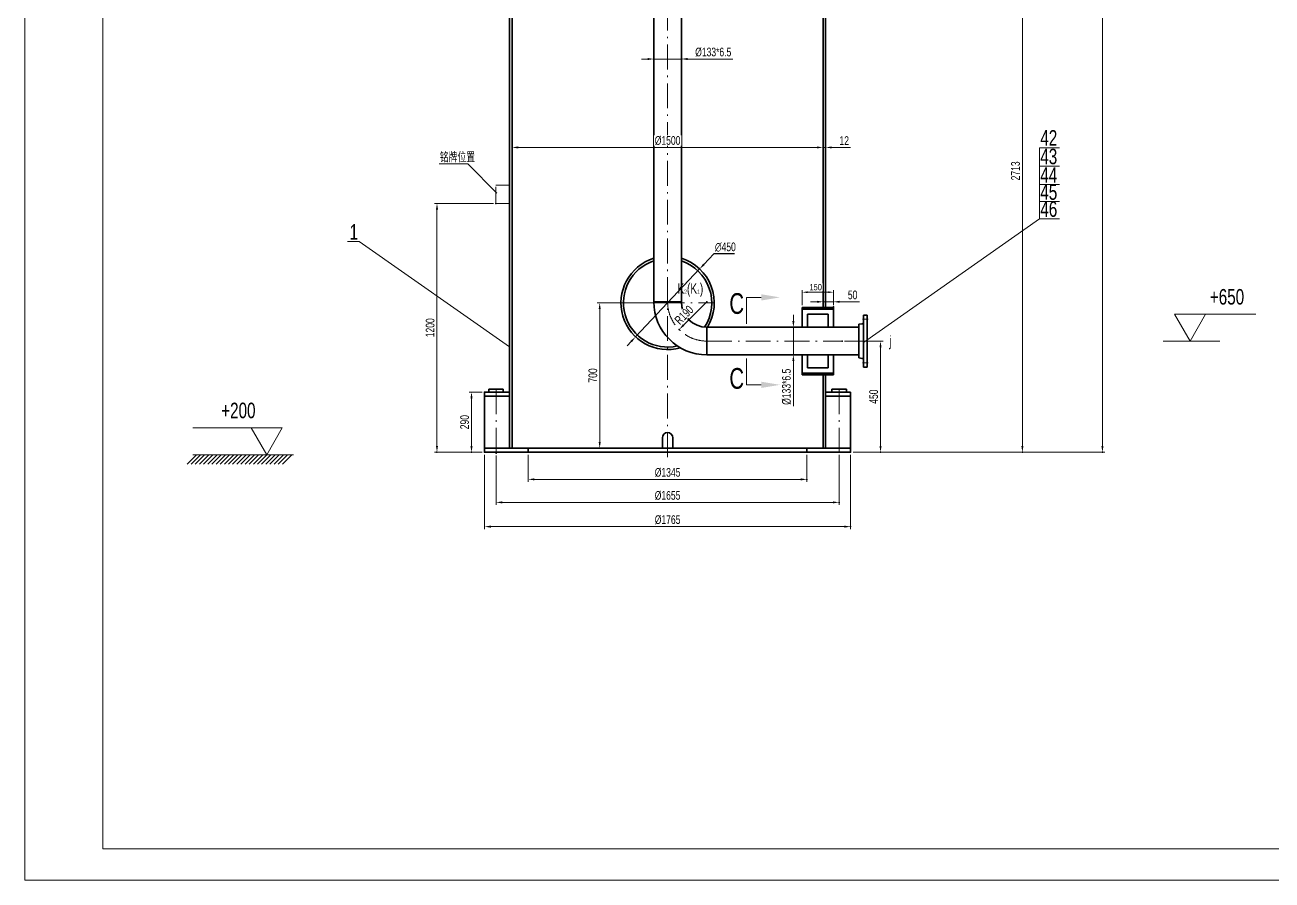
# Model space of a CAD drawing. Header units: millimetres. Extents: x 3739 to 16354, y -2005 to 15830.
# Drawn here: x 3739 to 9755, y -2005 to 2118 of the extents above; entities that cross this region are included whole.
import ezdxf

# ---------------------------------------------------------------- set-up
doc = ezdxf.new("R2010")
doc.units = ezdxf.units.MM
doc.header["$LTSCALE"] = 10
doc.linetypes.add('ACAD_ISO02W100', pattern=[11, 8, -3])
doc.linetypes.add('ACAD_ISO10W100', pattern=[18.7, 12, -3, 0.7, -3])
for name, color, linetype, lineweight in [('中心线', 1, 'ACAD_ISO10W100', 18), ('中粗线', 4, 'Continuous', 35), ('实线层', 2, 'Continuous', 35), ('标注', 7, 'Continuous', 18), ('细实线', 7, 'Continuous', 18), ('虚线', 6, 'ACAD_ISO02W100', 18)]:
    doc.layers.add(name, color=color, linetype=linetype, lineweight=lineweight)
doc.styles.add('HGCAD', font='HGCAD.SHX', dxfattribs={"width": 0.75, "bigfont": 'HZTXT.SHX'})
doc.dimstyles.new('HGCAD$0', dxfattribs={"dimtxt": 3.5, "dimasz": 2.5, "dimexe": 1, "dimexo": 1, "dimgap": 1, "dimtad": 1, "dimdec": 1, "dimdsep": 46, "dimtxsty": 'HGCAD', "dimcen": 0, "dimclrd": 130, "dimclre": 130, "dimclrt": 3, "dimadec": 1, "dimazin": 0, "dimtfac": 0.714286, "dimtmove": 0, "dimatfit": 1, "dimfxl": 0, "dimtzin": 0, "dimlwd": -1, "dimlwe": -1, "dimarcsym": 0})
doc.dimstyles.new('HGCAD$3', dxfattribs={"dimscale": 1.2, "dimtxt": 3.5, "dimasz": 2.5, "dimexe": 1, "dimexo": 1, "dimgap": 1, "dimtad": 1, "dimtoh": 1, "dimdec": 0, "dimdsep": 46, "dimtxsty": 'HGCAD', "dimcen": 0, "dimadec": 0, "dimazin": 0, "dimtfac": 1, "dimtmove": 0, "dimatfit": 0, "dimfxl": 0, "dimtolj": 1, "dimtzin": 0, "dimarcsym": 0})
doc.dimstyles.new('HGCAD$4', dxfattribs={"dimscale": 1.2, "dimtxt": 3.5, "dimasz": 2.5, "dimexe": 1, "dimexo": 1, "dimgap": 1, "dimtad": 1, "dimtoh": 1, "dimdec": 0, "dimdsep": 46, "dimtxsty": 'HGCAD', "dimcen": 0, "dimadec": 0, "dimazin": 0, "dimtfac": 1, "dimtofl": 0, "dimtmove": 0, "dimatfit": 0, "dimfxl": 0, "dimtolj": 1, "dimtzin": 0, "dimarcsym": 0})

# ---------------------------------------------------------------- blocks, each defined once
blk = doc.blocks.new('*D2')
at = {"color": 0, "ltscale": 15}
for p in [(6166.2, 57.9), (7511.2, 57.9), (7511.2, -73)]:
    blk.add_point(p, dxfattribs=at)
at = {"layer": '标注', "color": 130, "ltscale": 15}
for p, q in [((6166.2, 45.9), (6166.2, -85)), ((7511.2, 45.9), (7511.2, -85)), ((6196.2, -73), (7481.2, -73))]:
    blk.add_line(p, q, dxfattribs=at)
for points in [[(6196.2, -68), (6196.2, -78), (6166.2, -73)], [(7481.2, -68), (7481.2, -78), (7511.2, -73)]]:
    blk.add_solid(points, dxfattribs=at)
at = {"layer": '标注', "color": 3, "ltscale": 15, "insert": (6838.7, -40), "char_height": 42, "attachment_point": 5, "style": 'HGCAD', "bg_fill": 3, "box_fill_scale": 1.1, "bg_fill_color": 256, "bg_fill_true_color": 13158600, "bg_fill_transparency": 3277}
blk.add_mtext('%%C1345', dxfattribs=at)
blk = doc.blocks.new('*D3')
at = {"color": 0, "ltscale": 15}
for p in [(6011, 53.4), (7666.2, 57.9), (7666.2, -184)]:
    blk.add_point(p, dxfattribs=at)
at = {"layer": '标注', "color": 130, "ltscale": 15}
for p, q in [((6011, 41.4), (6011, -196)), ((7666.2, 45.9), (7666.2, -196)), ((6041, -184), (7636.2, -184))]:
    blk.add_line(p, q, dxfattribs=at)
for points in [[(6041, -179), (6041, -189), (6011, -184)], [(7636.2, -179), (7636.2, -189), (7666.2, -184)]]:
    blk.add_solid(points, dxfattribs=at)
at = {"layer": '标注', "color": 3, "ltscale": 15, "insert": (6838.6, -151), "char_height": 42, "attachment_point": 5, "style": 'HGCAD', "bg_fill": 3, "box_fill_scale": 1.1, "bg_fill_color": 256, "bg_fill_true_color": 13158600, "bg_fill_transparency": 2877}
blk.add_mtext('%%C1655', dxfattribs=at)
blk = doc.blocks.new('*D4')
at = {"layer": 'Defpoints', "color": 0, "ltscale": 15}
for p in [(6838.7, 777.9), (6511.2, 77.9), (6511.2, 77.9)]:
    blk.add_point(p, dxfattribs=at)
at = {"layer": '标注', "color": 130, "ltscale": 15}
for p, q in [((6826.7, 777.9), (6499.2, 777.9)), ((6511.2, 747.9), (6511.2, 107.9))]:
    blk.add_line(p, q, dxfattribs=at)
for points in [[(6506.2, 747.9), (6516.2, 747.9), (6511.2, 777.9)], [(6506.2, 107.9), (6516.2, 107.9), (6511.2, 77.9)]]:
    blk.add_solid(points, dxfattribs=at)
at = {"layer": '标注', "color": 3, "ltscale": 15, "insert": (6478.2, 427.9), "char_height": 42, "attachment_point": 5, "rotation": 90, "style": 'HGCAD', "bg_fill": 3, "box_fill_scale": 1.1, "bg_fill_color": 256, "bg_fill_true_color": 13158600, "bg_fill_transparency": 1662}
blk.add_mtext('700', dxfattribs=at)
blk = doc.blocks.new('*D5')
at = {"color": 0, "ltscale": 15}
for p in [(7680.4, 593.7), (7721.2, 57.9), (7865.9, 57.9)]:
    blk.add_point(p, dxfattribs=at)
at = {"layer": '标注', "color": 130, "ltscale": 15}
for p, q in [((7692.4, 593.7), (7877.9, 593.7)), ((7865.9, 563.7), (7865.9, 87.9)), ((7733.2, 57.9), (7877.9, 57.9))]:
    blk.add_line(p, q, dxfattribs=at)
for points in [[(7860.9, 563.7), (7870.9, 563.7), (7865.9, 593.7)], [(7860.9, 87.9), (7870.9, 87.9), (7865.9, 57.9)]]:
    blk.add_solid(points, dxfattribs=at)
at = {"layer": '标注', "color": 3, "ltscale": 15, "insert": (7832.9, 325.8), "char_height": 42, "attachment_point": 5, "rotation": 90, "style": 'HGCAD', "bg_fill": 3, "box_fill_scale": 1.1, "bg_fill_color": 256, "bg_fill_true_color": 13158600, "bg_fill_transparency": 1627}
blk.add_mtext('450', dxfattribs=at)
blk = doc.blocks.new('*D6')
at = {"color": 0, "ltscale": 15}
for p in [(7638.7, 783.1), (7588.7, 756.2), (7638.7, 758.2)]:
    blk.add_point(p, dxfattribs=at)
at = {"layer": '标注', "color": 130, "ltscale": 15}
for p, q in [((7558.7, 783.1), (7528.7, 783.1)), ((7588.7, 768.2), (7588.7, 795.1)), ((7588.7, 783.1), (7638.7, 783.1)), ((7638.7, 770.2), (7638.7, 795.1)), ((7668.7, 783.1), (7763.9, 783.1))]:
    blk.add_line(p, q, dxfattribs=at)
for points in [[(7558.7, 788.1), (7558.7, 778.1), (7588.7, 783.1)], [(7668.7, 788.1), (7668.7, 778.1), (7638.7, 783.1)]]:
    blk.add_solid(points, dxfattribs=at)
at = {"layer": '标注', "color": 3, "ltscale": 15, "insert": (7731.3, 816.1), "char_height": 42, "attachment_point": 5, "style": 'HGCAD', "bg_fill": 3, "box_fill_scale": 1.1, "bg_fill_color": 256, "bg_fill_true_color": 13158600, "bg_fill_transparency": 2487}
blk.add_mtext('50', dxfattribs=at)
blk = doc.blocks.new('HGCAD#HGTFTK~A0Z~HGCAD图框')
at = {"layer": '细实线', "color": 7}
blk.add_lwpolyline([(10, -10), (-831, -10), (-831, 1179), (10, 1179)], close=True, dxfattribs=at)
at = {"layer": '细实线', "color": 2}
blk.add_lwpolyline([(0, 0), (-806, 0), (-806, 1169), (0, 1169)], close=True, dxfattribs=at)
blk = doc.blocks.new('*D50')
at = {"color": 0, "ltscale": 15}
for p in [(6772.2, 1953.8), (6905.2, 1953.8), (6905.2, 1953.8)]:
    blk.add_point(p, dxfattribs=at)
at = {"layer": '标注', "color": 130, "ltscale": 15}
for p, q in [((6742.2, 1953.8), (6712.2, 1953.8)), ((6772.2, 1953.8), (6905.2, 1953.8)), ((6935.2, 1953.8), (7152.8, 1953.8))]:
    blk.add_line(p, q, dxfattribs=at)
for points in [[(6742.2, 1958.8), (6742.2, 1948.8), (6772.2, 1953.8)], [(6935.2, 1958.8), (6935.2, 1948.8), (6905.2, 1953.8)]]:
    blk.add_solid(points, dxfattribs=at)
at = {"layer": '标注', "color": 3, "ltscale": 15, "insert": (7059, 1986.8), "char_height": 42, "attachment_point": 5, "style": 'HGCAD', "bg_fill": 3, "box_fill_scale": 1.1, "bg_fill_color": 256, "bg_fill_true_color": 13158600, "bg_fill_transparency": 1147}
blk.add_mtext('%%c133*6.5', dxfattribs=at)
blk = doc.blocks.new('*D51')
at = {"layer": 'Defpoints', "color": 0, "ltscale": 15}
for p in [(6088.7, 1527.4), (7588.7, 1527.4), (7588.7, 1527.4)]:
    blk.add_point(p, dxfattribs=at)
at = {"layer": '标注', "color": 130, "ltscale": 15}
blk.add_line((6118.7, 1527.4), (7558.7, 1527.4), dxfattribs=at)
for points in [[(6118.7, 1532.4), (6118.7, 1522.4), (6088.7, 1527.4)], [(7558.7, 1532.4), (7558.7, 1522.4), (7588.7, 1527.4)]]:
    blk.add_solid(points, dxfattribs=at)
at = {"layer": '标注', "color": 3, "ltscale": 15, "insert": (6838.7, 1560.4), "char_height": 42, "attachment_point": 5, "style": 'HGCAD', "bg_fill": 3, "box_fill_scale": 1.1, "bg_fill_color": 256, "bg_fill_true_color": 13158600, "bg_fill_transparency": 1472}
blk.add_mtext('%%C1500', dxfattribs=at)
blk = doc.blocks.new('*D52')
at = {"color": 0, "ltscale": 15}
for p in [(7588.7, 1527.4), (7600.7, 1527.4), (7600.7, 1527)]:
    blk.add_point(p, dxfattribs=at)
at = {"layer": '标注', "color": 130, "ltscale": 15}
for p, q in [((7558.7, 1527.4), (7528.7, 1527.4)), ((7588.7, 1527.4), (7600.7, 1527.4)), ((7600.7, 1539), (7600.7, 1539.4)), ((7630.7, 1527.4), (7721.1, 1527.4))]:
    blk.add_line(p, q, dxfattribs=at)
for points in [[(7558.7, 1532.4), (7558.7, 1522.4), (7588.7, 1527.4)], [(7630.7, 1532.4), (7630.7, 1522.4), (7600.7, 1527.4)]]:
    blk.add_solid(points, dxfattribs=at)
at = {"layer": '标注', "color": 3, "ltscale": 15, "insert": (7690.9, 1560.4), "char_height": 42, "attachment_point": 5, "style": 'HGCAD', "bg_fill": 3, "box_fill_scale": 1.1, "bg_fill_color": 256, "bg_fill_true_color": 13158600, "bg_fill_transparency": 1187}
blk.add_mtext('12', dxfattribs=at)
blk = doc.blocks.new('*D53')
at = {"color": 0, "ltscale": 15}
blk.add_point((7028.7, 783.7), dxfattribs=at)
at = {"layer": '标注', "color": 130, "ltscale": 15}
blk.add_line((7028.7, 783.7), (6915.6, 670.5), dxfattribs=at)
blk.add_solid([(6912, 674.1), (6919.1, 667), (6894.4, 649.3)], dxfattribs=at)
at = {"layer": '标注', "color": 3, "ltscale": 15, "insert": (6918, 719.7), "char_height": 42, "attachment_point": 5, "rotation": 45, "style": 'HGCAD', "bg_fill": 3, "box_fill_scale": 1.1, "bg_fill_color": 256, "bg_fill_true_color": 13158600, "bg_fill_transparency": 3787}
blk.add_mtext('R190', dxfattribs=at)
at = {"color": 0, "ltscale": 15}
blk.add_point((6894.4, 649.3), dxfattribs=at)
blk = doc.blocks.new('*D54')
at = {"color": 0, "ltscale": 15}
for p in [(5956.2, 347.9), (5892.7, 57.9), (5956.2, 57.9)]:
    blk.add_point(p, dxfattribs=at)
at = {"layer": '标注', "color": 130, "ltscale": 15}
for p, q in [((5944.2, 347.9), (5880.7, 347.9)), ((5892.7, 317.9), (5892.7, 87.9)), ((5944.2, 57.9), (5880.7, 57.9))]:
    blk.add_line(p, q, dxfattribs=at)
for points in [[(5887.7, 317.9), (5897.7, 317.9), (5892.7, 347.9)], [(5887.7, 87.9), (5897.7, 87.9), (5892.7, 57.9)]]:
    blk.add_solid(points, dxfattribs=at)
at = {"layer": '标注', "color": 3, "ltscale": 15, "insert": (5859.7, 202.9), "char_height": 42, "attachment_point": 5, "rotation": 90, "style": 'HGCAD', "bg_fill": 3, "box_fill_scale": 1.1, "bg_fill_color": 256, "bg_fill_true_color": 13158600, "bg_fill_transparency": 1742}
blk.add_mtext('290', dxfattribs=at)
blk = doc.blocks.new('*D55')
at = {"color": 0, "ltscale": 15}
for p in [(6010.5, 1257.9), (5726.2, 57.9), (5956.2, 57.9)]:
    blk.add_point(p, dxfattribs=at)
at = {"layer": '标注', "color": 130, "ltscale": 15}
for p, q in [((5998.5, 1257.9), (5714.2, 1257.9)), ((5726.2, 1227.9), (5726.2, 87.9)), ((5944.2, 57.9), (5714.2, 57.9))]:
    blk.add_line(p, q, dxfattribs=at)
for points in [[(5721.2, 1227.9), (5731.2, 1227.9), (5726.2, 1257.9)], [(5721.2, 87.9), (5731.2, 87.9), (5726.2, 57.9)]]:
    blk.add_solid(points, dxfattribs=at)
at = {"layer": '标注', "color": 3, "ltscale": 15, "insert": (5693.2, 657.9), "char_height": 42, "attachment_point": 5, "rotation": 90, "style": 'HGCAD', "bg_fill": 3, "box_fill_scale": 1.1, "bg_fill_color": 256, "bg_fill_true_color": 13158600, "bg_fill_transparency": 2992}
blk.add_mtext('1200', dxfattribs=at)
blk = doc.blocks.new('*D56')
at = {"color": 0, "ltscale": 15}
for p in [(7302.2, 660.2), (7445.5, 527.2), (7445.5, 527.2)]:
    blk.add_point(p, dxfattribs=at)
at = {"layer": '标注', "color": 130, "ltscale": 15}
for p, q in [((7445.5, 690.2), (7445.5, 720.2)), ((7314.2, 660.2), (7457.5, 660.2)), ((7445.5, 660.2), (7445.5, 527.2)), ((7445.5, 497.2), (7445.5, 279.6))]:
    blk.add_line(p, q, dxfattribs=at)
for points in [[(7440.5, 690.2), (7450.5, 690.2), (7445.5, 660.2)], [(7440.5, 497.2), (7450.5, 497.2), (7445.5, 527.2)]]:
    blk.add_solid(points, dxfattribs=at)
at = {"layer": '标注', "color": 3, "ltscale": 15, "insert": (7412.5, 373.4), "char_height": 42, "attachment_point": 5, "rotation": 90, "style": 'HGCAD', "bg_fill": 3, "box_fill_scale": 1.1, "bg_fill_color": 256, "bg_fill_true_color": 13158600, "bg_fill_transparency": 1417}
blk.add_mtext('%%c133*6.5', dxfattribs=at)
blk = doc.blocks.new('*D69')
at = {"layer": 'Defpoints', "color": 0, "ltscale": 15}
for p in [(6993.1, 941.5), (6684.3, 614.2)]:
    blk.add_point(p, dxfattribs=at)
at = {"layer": '标注', "color": 0, "lineweight": -2, "ltscale": 15}
for p, q in [((7061.3, 1013.7), (7013.7, 963.3)), ((7161.7, 1013.7), (7061.3, 1013.7)), ((6684.3, 614.2), (6993.1, 941.5)), ((6663.7, 592.4), (6643.1, 570.6))]:
    blk.add_line(p, q, dxfattribs=at)
at = {"layer": '标注', "color": 0, "ltscale": 15}
for points in [[(7010.1, 966.8), (7017.4, 959.9), (6993.1, 941.5)], [(6660.1, 595.9), (6667.3, 589), (6684.3, 614.2)]]:
    blk.add_solid(points, dxfattribs=at)
at = {"layer": '标注', "color": 0, "ltscale": 15, "insert": (7117.5, 1046.7), "char_height": 42, "attachment_point": 5, "style": 'HGCAD', "bg_fill": 3, "box_fill_scale": 1.1, "bg_fill_color": 256, "bg_fill_true_color": 13158600, "bg_fill_transparency": 1922}
blk.add_mtext('\\A1;{\\C3;∅450}', dxfattribs=at)
blk = doc.blocks.new('*D70')
at = {"color": 0, "ltscale": 15}
for p in [(7600.7, 2770.9), (7721.2, 57.9), (8550.3, 57.9)]:
    blk.add_point(p, dxfattribs=at)
at = {"layer": '标注', "color": 130, "ltscale": 15}
for p, q in [((7612.7, 2770.9), (8562.3, 2770.9)), ((8550.3, 2740.9), (8550.3, 87.9)), ((7733.2, 57.9), (8562.3, 57.9))]:
    blk.add_line(p, q, dxfattribs=at)
for points in [[(8545.3, 2740.9), (8555.3, 2740.9), (8550.3, 2770.9)], [(8545.3, 87.9), (8555.3, 87.9), (8550.3, 57.9)]]:
    blk.add_solid(points, dxfattribs=at)
at = {"layer": '标注', "color": 3, "ltscale": 15, "insert": (8517.3, 1414.4), "char_height": 42, "attachment_point": 5, "rotation": 90, "style": 'HGCAD', "bg_fill": 3, "box_fill_scale": 1.1, "bg_fill_color": 256, "bg_fill_true_color": 13158600, "bg_fill_transparency": 302}
blk.add_mtext('2713', dxfattribs=at)
blk = doc.blocks.new('*D136')
at = {"color": 0, "ltscale": 15}
for p in [(6981.2, 13030.9), (7721.2, 57.9), (8936.5, 57.9)]:
    blk.add_point(p, dxfattribs=at)
at = {"layer": '标注', "color": 130, "ltscale": 15}
for p, q in [((6993.2, 13030.9), (8948.5, 13030.9)), ((8936.5, 13000.9), (8936.5, 87.9)), ((7733.2, 57.9), (8948.5, 57.9))]:
    blk.add_line(p, q, dxfattribs=at)
for points in [[(8931.5, 13000.9), (8941.5, 13000.9), (8936.5, 13030.9)], [(8931.5, 87.9), (8941.5, 87.9), (8936.5, 57.9)]]:
    blk.add_solid(points, dxfattribs=at)
at = {"layer": '标注', "color": 3, "ltscale": 15, "insert": (8903.5, 6544.4), "char_height": 42, "attachment_point": 5, "rotation": 90, "style": 'HGCAD', "bg_fill": 3, "box_fill_scale": 1.1, "bg_fill_color": 256, "bg_fill_true_color": 13158600, "bg_fill_transparency": 2192}
blk.add_mtext('19210', dxfattribs=at)
blk = doc.blocks.new('*D137')
at = {"color": 0, "ltscale": 15}
for p in [(5956.2, 57.9), (7721.2, 57.9), (7721.2, -300.9)]:
    blk.add_point(p, dxfattribs=at)
at = {"layer": '标注', "color": 130, "ltscale": 15}
for p, q in [((5956.2, 45.9), (5956.2, -312.9)), ((7721.2, 45.9), (7721.2, -312.9)), ((5986.2, -300.9), (7691.2, -300.9))]:
    blk.add_line(p, q, dxfattribs=at)
for points in [[(5986.2, -295.9), (5986.2, -305.9), (5956.2, -300.9)], [(7691.2, -295.9), (7691.2, -305.9), (7721.2, -300.9)]]:
    blk.add_solid(points, dxfattribs=at)
at = {"layer": '标注', "color": 3, "ltscale": 15, "insert": (6838.7, -267.9), "char_height": 42, "attachment_point": 5, "style": 'HGCAD', "bg_fill": 3, "box_fill_scale": 1.1, "bg_fill_color": 256, "bg_fill_true_color": 13158600, "bg_fill_transparency": 2207}
blk.add_mtext('%%C1765', dxfattribs=at)

msp = doc.modelspace()

# ---------------------------------------------------------------- linework, layer by layer
at = {"layer": '中心线', "color": 1, "linetype": 'ACAD_ISO10W100'}
msp.add_line((7778.2, 698.66), (7805.7, 698.66), dxfattribs=at)
at = {"layer": '中心线'}
for p, q in [((6011.18, 361.87), (6011, 53.39)), ((7666.21, 361.87), (7666.21, 57.87))]:
    msp.add_line(p, q, dxfattribs=at)
at = {"layer": '实线层'}
for p, q in [((6076.71, 1053.36), (6076.71, 2333.38)), ((6088.71, 1053.36), (6088.71, 2333.38)), ((7588.71, 1053.36), (7588.71, 2333.38)), ((7600.71, 1053.36), (7600.71, 2333.38)), ((7588.71, 756.16), (7588.71, 1053.36)), ((7600.71, 756.16), (7600.71, 1053.36)), ((7488.71, 756.16), (7638.71, 756.16)), ((7488.71, 756.16), (7488.71, 660.16)), ((7488.71, 748.16), (7638.71, 748.16)), ((7513.71, 723.16), (7613.71, 723.16)), ((7513.71, 723.16), (7513.71, 660.16)), ((7588.71, 756.16), (7638.71, 756.16)), ((7613.71, 723.16), (7613.71, 660.16)), ((7638.71, 756.16), (7638.71, 660.16)), ((7761.2, 674.96), (7777.93, 677.01)), ((7783.2, 718.66), (7800.7, 718.66)), ((7488.71, 527.16), (7488.71, 431.16)), ((7513.71, 527.16), (7513.71, 464.16)), ((7613.71, 527.16), (7613.71, 464.16)), ((7638.71, 527.16), (7638.71, 431.16)), ((7488.71, 439.16), (7638.71, 439.16)), ((7488.71, 431.16), (7638.71, 431.16)), ((7513.71, 464.16), (7613.71, 464.16)), ((6011.21, 361.87), (5976.21, 361.87)), ((5976.21, 361.87), (5976.21, 347.87)), ((6011.21, 361.87), (6046.21, 361.87)), ((6046.21, 361.87), (6046.21, 347.87)), ((7666.21, 361.87), (7631.21, 361.87)), ((7631.21, 361.87), (7631.21, 347.87)), ((7666.21, 361.87), (7701.21, 361.87)), ((7701.21, 361.87), (7701.21, 347.87)), ((5956.21, 57.87), (5956.21, 347.87)), ((5956.21, 347.87), (6076.71, 347.87)), ((5956.21, 327.87), (6076.71, 327.87)), ((7721.21, 347.87), (7600.71, 347.87)), ((7721.21, 327.87), (7600.71, 327.87)), ((7721.21, 57.87), (7721.21, 347.87)), ((5956.21, 77.87), (7721.21, 77.87)), ((5956.21, 77.87), (5956.21, 57.87)), ((6166.21, 77.87), (6166.21, 57.87)), ((7511.21, 77.87), (7511.21, 57.87)), ((7721.21, 77.87), (7721.21, 57.87)), ((7721.21, 57.87), (5956.21, 57.87))]:
    msp.add_line(p, q, dxfattribs=at)
for centre, radius, start, end in [((7777.2, 682.97), 6, 277.000025, 0), ((6838.71, 127.87), 25, 0, 180)]:
    msp.add_arc(centre, radius, start, end, dxfattribs=at)
at = {"layer": '标注', "ltscale": 15}
for p, q in [((8632.98, 1524.9), (8728.64, 1524.9)), ((8632.98, 1524.9), (8632.98, 1183.82)), ((5874.45, 1447.86), (5736.92, 1447.86)), ((6015.48, 1306.98), (5874.45, 1447.86)), ((8632.98, 1437.51), (8728.64, 1437.51)), ((8632.98, 1348.31), (8728.64, 1348.31)), ((8632.98, 1266.11), (8728.64, 1266.11)), ((8632.98, 1183.82), (8728.64, 1183.82)), ((5351.1, 1073.7), (5294.84, 1073.7)), ((4565.46, 45.87), (4520.46, 0.91)), ((4585.46, 45.87), (4540.46, 0.91)), ((4605.46, 45.87), (4560.46, 0.91)), ((4625.46, 45.87), (4580.46, 0.91)), ((4645.46, 45.87), (4600.46, 0.91)), ((4665.46, 45.87), (4620.46, 0.91)), ((4685.46, 45.87), (4640.46, 0.91)), ((4705.46, 45.87), (4660.46, 0.91)), ((4725.46, 45.87), (4680.46, 0.91)), ((4745.46, 45.87), (4700.46, 0.91)), ((4765.46, 45.87), (4720.46, 0.91)), ((4785.46, 45.87), (4740.46, 0.91)), ((4805.46, 45.87), (4760.46, 0.91)), ((4825.46, 45.87), (4780.46, 0.91)), ((4845.46, 45.87), (4800.46, 0.91)), ((4865.46, 45.87), (4820.46, 0.91)), ((4885.46, 45.87), (4840.46, 0.91)), ((4905.46, 45.87), (4860.46, 0.91)), ((4925.46, 45.87), (4880.46, 0.91)), ((4945.46, 45.87), (4900.46, 0.91)), ((4965.46, 45.87), (4920.46, 0.91)), ((4985.46, 45.87), (4940.46, 0.91)), ((5005.46, 45.87), (4960.46, 0.91)), ((5025.46, 45.87), (4980.46, 0.91))]:
    msp.add_line(p, q, dxfattribs=at)
at = {"layer": '标注', "color": 130, "ltscale": 5}
for p, q in [((7488.71, 766.16), (7488.71, 839.45)), ((7638.71, 766.16), (7638.71, 839.45))]:
    msp.add_line(p, q, dxfattribs=at)
at = {"layer": '标注', "color": 4, "ltscale": 15}
msp.add_line((7613.71, 829.45), (7513.71, 829.45), dxfattribs=at)
at = {"layer": '标注', "ltscale": 5}
for p, q in [((9358.99, 593.66), (9283.99, 723.56)), ((9283.99, 723.56), (9677.06, 723.56)), ((9358.99, 593.66), (9433.99, 723.56)), ((9229.54, 593.66), (9502.39, 593.66)), ((4979.87, 175.77), (4549.17, 175.77)), ((4904.87, 45.87), (4829.87, 175.77)), ((4904.87, 45.87), (4979.87, 175.77)), ((5034.32, 45.87), (4549.17, 45.87))]:
    msp.add_line(p, q, dxfattribs=at)
at = {"layer": '标注', "color": 130, "ltscale": 5}
for points in [[(7513.71, 833.61), (7513.71, 825.28), (7488.71, 829.45)], [(7613.71, 833.61), (7613.71, 825.28), (7638.71, 829.45)]]:
    msp.add_solid(points, dxfattribs=at)
at = {"layer": '虚线'}
msp.add_lwpolyline([(6076.71, 1257.87), (6010.5, 1257.87), (6010.5, 1345.01), (6076.71, 1345.01)], dxfattribs=at)

# ---------------------------------------------------------------- texts
at = {"layer": '标注', "ltscale": 15, "style": 'HGCAD'}
for s, insert, char_height, width, attachment_point in [('42', (8718.51, 1610.9), 75, 172.9075, 3), ('43', (8718.51, 1521.29), 75, 172.9075, 3), ('铭牌位置', (5739.81, 1498.72), 42, 197.5369, 1), ('44', (8718.51, 1432.09), 75, 172.9075, 3), ('45', (8718.51, 1349.89), 75, 172.9075, 3), ('46', (8718.51, 1267.6), 75, 172.9075, 3), ('1', (5304.97, 1157.48), 75, 172.9075, 1)]:
    msp.add_mtext(s, dxfattribs=dict(at, insert=insert, char_height=char_height, width=width, attachment_point=attachment_point))
at = {"layer": '标注', "ltscale": 5, "char_height": 75, "width": 612.486, "style": 'HGCAD'}
for s, insert, attachment_point in [('+650', (9620.15, 844.66), 3), ('+200', (4685.14, 296.87), 1)]:
    msp.add_mtext(s, dxfattribs=dict(at, insert=insert, attachment_point=attachment_point))

# ---------------------------------------------------------------- dimensions: what is measured, and where the dimension line sits
at = {"layer": '标注', "color": 4, "ltscale": 15}
dim = msp.add_diameter_dim_2p(p1=(6684.28, 614.24), p2=(6993.14, 941.5), text='{\\C3;<>}', dimstyle='HGCAD$3', override={"dimscale": 12, "dimtdec": 1, "dimtmove": 1}, dxfattribs=at)
dim.commit()
dim.dimension.update_dxf_attribs({"geometry": '*D69', "text_midpoint": (7061.29, 1013.7), "dimtype": 163})

# ---------------------------------------------------------------- next in the draw order: linework, layer by layer
at = {"layer": '中心线'}
for p, q in [((6613.71, 777.87), (7063.71, 777.87)), ((7028.71, 593.66), (7680.4, 593.66))]:
    msp.add_line(p, q, dxfattribs=at)
msp.add_arc((7028.71, 783.66), 190, 180, 270, dxfattribs=at)
at = {"layer": '实线层'}
for p, q in [((6905.21, 2372.35), (6905.21, 783.66)), ((7761.2, 660.16), (7028.71, 660.16)), ((7028.71, 527.16), (7028.71, 660.16))]:
    msp.add_line(p, q, dxfattribs=at)
for centre, radius, start, end in [((6838.71, 777.87), 225, 107.190854, 285.932926), ((6838.71, 777.87), 213, 108.192259, 282.931601), ((6838.71, 777.87), 225, 328.455225, 72.809146), ((6838.71, 777.87), 213, 326.642998, 71.807741), ((7028.71, 783.66), 123.5, 180, 270)]:
    msp.add_arc(centre, radius, start, end, dxfattribs=at)

# ---------------------------------------------------------------- next in the draw order: texts
at = {"layer": '标注', "insert": (6886.03, 872.2), "char_height": 50, "width": 100.313, "attachment_point": 1, "style": 'HGCAD'}
msp.add_mtext('K{\\H0.4x;2}(K{\\H0.4x;1})', dxfattribs=at)
at = {"layer": '标注', "color": 3, "ltscale": 15, "insert": (7553.13, 853.55), "char_height": 30, "attachment_point": 5, "style": 'HGCAD', "bg_fill": 3, "box_fill_scale": 1.1, "bg_fill_color": 256, "bg_fill_true_color": 13158600, "bg_fill_transparency": 462}
msp.add_mtext('150', dxfattribs=at)

# ---------------------------------------------------------------- next in the draw order: dimensions: what is measured, and where the dimension line sits
at = {"layer": '标注', "ltscale": 15}
dim = msp.add_linear_dim(base=(7511.21, -73.02), p1=(6166.21, 57.87), p2=(7511.21, 57.87), text='%%C1345', dimstyle='HGCAD$0', override={"dimscale": 12, "dimtdec": 1}, dxfattribs=at)
dim.commit()
dim.dimension.update_dxf_attribs({"geometry": '*D2', "text_midpoint": (6838.71, -40.02)})

# ---------------------------------------------------------------- next in the draw order: dimensions: what is measured, and where the dimension line sits
for base, p1, p2, text, picture, middle in [((7638.71, 783.09), (7588.71, 756.16), (7638.71, 758.16), '50', '*D6', (7731.31, 816.09)), ((7666.21, -184), (6011, 53.39), (7666.21, 57.87), '%%C1655', '*D3', (6838.61, -151))]:
    dim = msp.add_linear_dim(base=base, p1=p1, p2=p2, text=text, dimstyle='HGCAD$0', override={"dimscale": 12, "dimtdec": 1}, dxfattribs=at)
    dim.commit()
    dim.dimension.update_dxf_attribs({"geometry": picture, "text_midpoint": middle})

# ---------------------------------------------------------------- next in the draw order: linework, layer by layer
at = {"layer": '实线层'}
for p, q in [((6076.71, 77.87), (6076.71, 1053.36)), ((6088.71, 77.87), (6088.71, 1053.36)), ((7638.71, 756.16), (7613.71, 756.16)), ((7588.71, 77.87), (7588.71, 431.16)), ((7600.71, 77.87), (7600.71, 431.16)), ((6813.71, 77.87), (6813.71, 127.87)), ((6863.71, 77.87), (6863.71, 127.87))]:
    msp.add_line(p, q, dxfattribs=at)

# ---------------------------------------------------------------- next in the draw order: dimensions: what is measured, and where the dimension line sits
at = {"layer": '标注', "ltscale": 15}
dim = msp.add_linear_dim(base=(7865.92, 57.87), p1=(7680.4, 593.66), p2=(7721.21, 57.87), angle=90, text='450', dimstyle='HGCAD$0', override={"dimscale": 12, "dimtdec": 1}, dxfattribs=at)
dim.commit()
dim.dimension.update_dxf_attribs({"geometry": '*D5', "text_midpoint": (7832.92, 325.76)})

# ---------------------------------------------------------------- next in the draw order: linework, layer by layer
at = {"layer": '中心线', "color": 1, "linetype": 'ACAD_ISO10W100'}
for p, q in [((7755.2, 593.66), (7810.7, 593.66)), ((7778.2, 488.66), (7805.7, 488.66))]:
    msp.add_line(p, q, dxfattribs=at)
at = {"layer": '实线层'}
for p, q in [((7761.2, 512.36), (7761.2, 674.96)), ((7783.2, 718.66), (7783.2, 504.35)), ((7800.7, 718.66), (7800.7, 501.66)), ((7761.2, 527.16), (7028.71, 527.16)), ((7761.2, 512.36), (7777.93, 510.3)), ((7783.2, 468.66), (7783.2, 504.35)), ((7800.7, 468.66), (7800.7, 501.66)), ((7783.2, 468.66), (7800.7, 468.66))]:
    msp.add_line(p, q, dxfattribs=at)
msp.add_arc((7777.2, 504.35), 6, 0, 82.999975, dxfattribs=at)

# ---------------------------------------------------------------- next in the draw order: texts
at = {"layer": '标注', "insert": (7908.05, 619.6), "char_height": 50, "width": 50.9767, "attachment_point": 1, "style": 'HGCAD'}
msp.add_mtext('j', dxfattribs=at)

# ---------------------------------------------------------------- next in the draw order: dimensions: what is measured, and where the dimension line sits
at = {"layer": '标注', "ltscale": 15}
dim = msp.add_linear_dim(base=(6511.15, 77.87), p1=(6838.71, 777.87), p2=(6511.15, 77.87), angle=90, text='700', dimstyle='HGCAD$0', override={"dimscale": 12, "dimtdec": 1}, dxfattribs=at)
dim.commit()
dim.dimension.update_dxf_attribs({"geometry": '*D4', "text_midpoint": (6478.15, 427.87)})

# ---------------------------------------------------------------- next in the draw order: linework, layer by layer
at = {"layer": '中心线'}
msp.add_line((6838.71, 33.49), (6838.71, 13056.9), dxfattribs=at)
at = {"layer": '实线层'}
for p in [(6772.21, 2372.35), (6905.21, 783.66)]:
    msp.add_line(p, (6772.21, 783.66), dxfattribs=at)
msp.add_arc((7028.71, 783.66), 256.5, 180, 270, dxfattribs=at)

# ---------------------------------------------------------------- next in the draw order: block references
at = {"layer": '中粗线', "ltscale": 15, "xscale": 15, "yscale": 15, "zscale": 15}
msp.add_blockref('HGCAD#HGTFTK~A0Z~HGCAD图框', (16203.5, -1854.87), dxfattribs=at)

# ---------------------------------------------------------------- next in the draw order: dimensions: what is measured, and where the dimension line sits
at = {"layer": '标注', "ltscale": 15}
for base, p1, p2, text, picture, middle in [((6905.21, 1953.77), (6772.21, 1953.77), (6905.21, 1953.77), '%%c133*6.5', '*D50', (7058.99, 1986.77)), ((7588.71, 1527.39), (6088.71, 1527.39), (7588.71, 1527.39), '%%C1500', '*D51', (6838.71, 1560.39))]:
    dim = msp.add_linear_dim(base=base, p1=p1, p2=p2, text=text, dimstyle='HGCAD$0', override={"dimscale": 12, "dimtdec": 1}, dxfattribs=at)
    dim.commit()
    dim.dimension.update_dxf_attribs({"geometry": picture, "text_midpoint": middle})
dim = msp.add_radius_dim(center=(7028.71, 783.66), mpoint=(6894.36, 649.31), dimstyle='HGCAD$4', override={"dimscale": 12, "dimtoh": 0, "dimdec": 1, "dimclrd": 130, "dimclre": 130, "dimclrt": 3, "dimadec": 1, "dimtfac": 0.714286, "dimtdec": 1, "dimtofl": 1, "dimatfit": 1, "dimtolj": 0, "dimlwd": 65535, "dimlwe": 65535, "dimarcsym": 1}, dxfattribs=at)
dim.commit()
dim.dimension.update_dxf_attribs({"geometry": '*D53', "text_midpoint": (6941.38, 696.33), "dimtype": 164})
dim = msp.add_linear_dim(base=(7445.46, 527.16), p1=(7302.17, 660.16), p2=(7445.46, 527.16), angle=90, text='%%c133*6.5', dimstyle='HGCAD$0', override={"dimscale": 12, "dimtdec": 1}, dxfattribs=at)
dim.commit()
dim.dimension.update_dxf_attribs({"geometry": '*D56', "text_midpoint": (7412.46, 373.38)})
dim = msp.add_linear_dim(base=(5892.66, 57.87), p1=(5956.21, 347.87), p2=(5956.21, 57.87), angle=90, dimstyle='HGCAD$0', override={"dimscale": 12, "dimtdec": 1}, dxfattribs=at)
dim.commit()
dim.dimension.update_dxf_attribs({"geometry": '*D54', "text_midpoint": (5859.66, 202.87)})

# ---------------------------------------------------------------- next in the draw order: dimensions: what is measured, and where the dimension line sits
dim = msp.add_linear_dim(base=(7600.71, 1527.39), p1=(7588.71, 1527.39), p2=(7600.71, 1527.01), dimstyle='HGCAD$0', override={"dimscale": 12, "dimtdec": 1}, dxfattribs=at)
dim.commit()
dim.dimension.update_dxf_attribs({"geometry": '*D52', "text_midpoint": (7690.88, 1560.39)})
dim = msp.add_linear_dim(base=(5726.24, 57.87), p1=(6010.5, 1257.87), p2=(5956.21, 57.87), angle=90, dimstyle='HGCAD$0', override={"dimscale": 12, "dimtdec": 1}, dxfattribs=at)
dim.commit()
dim.dimension.update_dxf_attribs({"geometry": '*D55', "text_midpoint": (5693.24, 657.87)})

# ---------------------------------------------------------------- next in the draw order: linework, layer by layer
msp.add_line((6076.71, 565.62), (5351.1, 1073.7), dxfattribs=at)

# ---------------------------------------------------------------- next in the draw order: dimensions: what is measured, and where the dimension line sits
dim = msp.add_linear_dim(base=(8550.33, 57.87), p1=(7600.71, 2770.87), p2=(7721.21, 57.87), angle=90, dimstyle='HGCAD$0', override={"dimscale": 12, "dimtdec": 1}, dxfattribs=at)
dim.commit()
dim.dimension.update_dxf_attribs({"geometry": '*D70', "text_midpoint": (8517.33, 1414.37)})

# ---------------------------------------------------------------- next in the draw order: linework, layer by layer
msp.add_line((7783.2, 587.3), (8632.99, 1183.82), dxfattribs=at)

# ---------------------------------------------------------------- next in the draw order: dimensions: what is measured, and where the dimension line sits
dim = msp.add_linear_dim(base=(8936.53, 57.87), p1=(6981.21, 13030.94), p2=(7721.21, 57.87), angle=90, text='19210', dimstyle='HGCAD$0', override={"dimscale": 12}, dxfattribs=at)
dim.commit()
dim.dimension.update_dxf_attribs({"geometry": '*D136', "text_midpoint": (8903.53, 6544.41)})

# ---------------------------------------------------------------- next in the draw order: linework, layer by layer
at = {"layer": '标注', "color": 130, "ltscale": 15}
for p, q in [((7219.68, 804.39), (7290.87, 804.39)), ((7219.68, 382.93), (7290.87, 382.93))]:
    msp.add_line(p, q, dxfattribs=at)
at = {"layer": '标注', "color": 4, "ltscale": 15}
for p, q in [((7219.68, 804.39), (7219.68, 676.88)), ((7219.68, 382.93), (7219.68, 510.44))]:
    msp.add_line(p, q, dxfattribs=at)
at = {"layer": '标注', "color": 130, "ltscale": 15}
for points in [[(7290.87, 819.39), (7290.87, 789.39), (7380.87, 804.39)], [(7290.87, 367.93), (7290.87, 397.93), (7380.87, 382.93)]]:
    msp.add_solid(points, dxfattribs=at)

# ---------------------------------------------------------------- next in the draw order: texts
at = {"layer": '标注', "ltscale": 15, "char_height": 100, "width": 125.3736, "style": 'HGCAD'}
for insert, attachment_point in [((7207.52, 824.91), 3), ((7207.52, 362.4), 9)]:
    msp.add_mtext('\\pi-300,l300,t300;C', dxfattribs=dict(at, insert=insert, attachment_point=attachment_point))

# ---------------------------------------------------------------- next in the draw order: dimensions: what is measured, and where the dimension line sits
at = {"layer": '标注', "ltscale": 15}
dim = msp.add_linear_dim(base=(7721.21, -300.86), p1=(5956.21, 57.87), p2=(7721.21, 57.87), text='%%C1765', dimstyle='HGCAD$0', override={"dimscale": 12}, dxfattribs=at)
dim.commit()
dim.dimension.update_dxf_attribs({"geometry": '*D137', "text_midpoint": (6838.71, -267.86)})

doc.saveas('drawing.dxf')
